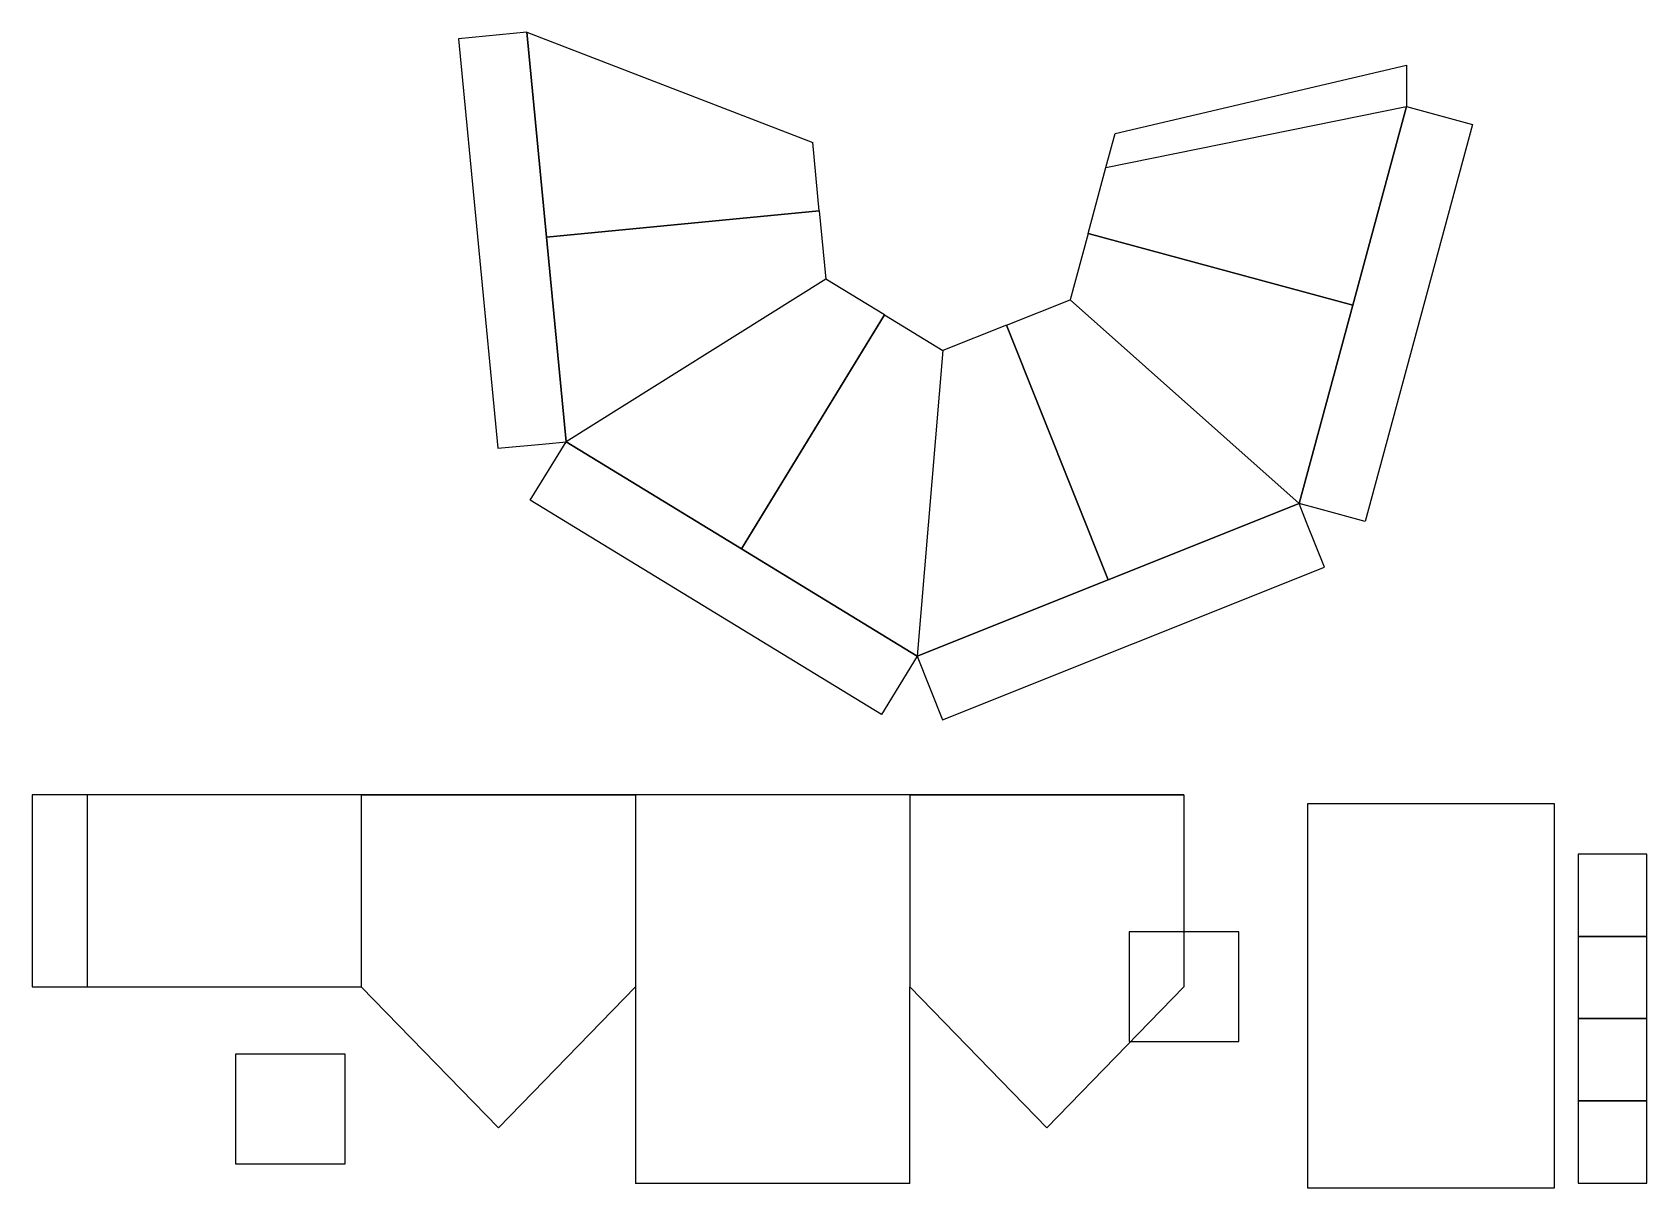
# Model space of a CAD drawing. Header units: millimetres. Extents: x 1260 to 1849, y 1656 to 2078.
import ezdxf

# ---------------------------------------------------------------- set-up
doc = ezdxf.new("R2010")
doc.units = ezdxf.units.MM

msp = doc.modelspace()

# ---------------------------------------------------------------- linework, layer by layer
for p, q in [((1440.19, 2077.59), (1415.31, 2075.2)), ((1415.31, 2075.2), (1429.64, 1925.89)), ((1447.36, 2002.93), (1440.19, 2077.59)), ((1440.19, 2077.59), (1447.36, 2002.93)), ((1440.19, 2077.59), (1544.51, 2037.37)), ((1654.81, 2040.74), (1761.09, 2065.62)), ((1761.09, 2065.62), (1761.04, 2050.52)), ((1651.46, 2028.35), (1761.04, 2050.52)), ((1741.47, 1978.12), (1761.04, 2050.52)), ((1761.04, 2050.52), (1741.47, 1978.12)), ((1761.04, 2050.52), (1785.18, 2044)), ((1785.18, 2044), (1746.03, 1899.19)), ((1546.9, 2012.49), (1544.51, 2037.37)), ((1651.46, 2028.35), (1654.81, 2040.74)), ((1644.94, 2004.22), (1651.46, 2028.35)), ((1546.9, 2012.49), (1447.36, 2002.93)), ((1447.36, 2002.93), (1546.9, 2012.49)), ((1546.9, 2012.49), (1549.29, 1987.6)), ((1447.36, 2002.93), (1454.52, 1928.28)), ((1454.52, 1928.28), (1447.36, 2002.93)), ((1644.94, 2004.22), (1638.41, 1980.08)), ((1644.94, 2004.22), (1741.47, 1978.12)), ((1741.47, 1978.12), (1644.94, 2004.22)), ((1549.29, 1987.6), (1454.52, 1928.28)), ((1549.29, 1987.6), (1454.52, 1928.28)), ((1549.29, 1987.6), (1454.52, 1928.28)), ((1549.29, 1987.6), (1454.52, 1928.28)), ((1570.63, 1974.58), (1549.29, 1987.6)), ((1615.19, 1970.82), (1638.41, 1980.08)), ((1638.41, 1980.08), (1721.9, 1905.72)), ((1638.41, 1980.08), (1721.9, 1905.72)), ((1570.63, 1974.58), (1518.55, 1889.21)), ((1518.55, 1889.21), (1570.63, 1974.58)), ((1570.63, 1974.58), (1591.97, 1961.56)), ((1741.47, 1978.12), (1721.9, 1905.72)), ((1721.9, 1905.72), (1741.47, 1978.12)), ((1615.19, 1970.82), (1591.97, 1961.56)), ((1615.19, 1970.82), (1652.24, 1877.94)), ((1652.24, 1877.94), (1615.19, 1970.82)), ((1591.97, 1961.56), (1582.57, 1850.15)), ((1591.97, 1961.56), (1582.57, 1850.15)), ((1429.64, 1925.89), (1447.12, 1927.57)), ((1447.12, 1927.57), (1454.52, 1928.28)), ((1450.65, 1921.93), (1454.52, 1928.28)), ((1518.55, 1889.21), (1454.52, 1928.28)), ((1454.52, 1928.28), (1518.55, 1889.21)), ((1518.55, 1889.21), (1454.52, 1928.28)), ((1454.52, 1928.28), (1518.55, 1889.21)), ((1441.5, 1906.94), (1450.65, 1921.93)), ((1569.55, 1828.81), (1441.5, 1906.94)), ((1652.24, 1877.94), (1721.9, 1905.72)), ((1721.9, 1905.72), (1652.24, 1877.94)), ((1729.08, 1903.78), (1721.9, 1905.72)), ((1724.65, 1898.81), (1721.9, 1905.72)), ((1746.03, 1899.19), (1729.08, 1903.78)), ((1731.16, 1882.5), (1724.65, 1898.81)), ((1518.55, 1889.21), (1582.57, 1850.15)), ((1582.57, 1850.15), (1518.55, 1889.21)), ((1582.57, 1850.15), (1518.55, 1889.21)), ((1591.83, 1826.93), (1731.16, 1882.5)), ((1652.24, 1877.94), (1582.57, 1850.15)), ((1582.57, 1850.15), (1652.24, 1877.94)), ((1582.57, 1850.15), (1569.55, 1828.81)), ((1582.57, 1850.15), (1591.83, 1826.93)), ((1279.86, 1799.58), (1259.86, 1799.58)), ((1259.86, 1799.58), (1259.86, 1729.58)), ((1379.86, 1799.58), (1279.86, 1799.58)), ((1279.86, 1799.58), (1279.86, 1729.58)), ((1379.86, 1799.58), (1479.86, 1799.58)), ((1479.86, 1799.58), (1379.86, 1799.58)), ((1379.86, 1799.58), (1379.86, 1729.58)), ((1579.86, 1799.58), (1479.86, 1799.58)), ((1479.86, 1799.58), (1479.86, 1729.58)), ((1479.86, 1799.58), (1479.86, 1729.58)), ((1579.86, 1799.58), (1679.86, 1799.58)), ((1679.86, 1799.58), (1579.86, 1799.58)), ((1579.86, 1799.58), (1579.86, 1729.58)), ((1679.86, 1799.58), (1679.86, 1729.58)), ((1259.86, 1729.58), (1279.86, 1729.58)), ((1279.86, 1729.58), (1379.86, 1729.58)), ((1379.86, 1729.58), (1429.84, 1678.15)), ((1479.86, 1729.58), (1429.84, 1678.15)), ((1479.86, 1729.58), (1479.86, 1657.86)), ((1579.86, 1729.58), (1629.84, 1678.15)), ((1579.86, 1657.86), (1579.86, 1729.58)), ((1679.86, 1729.58), (1629.84, 1678.15)), ((1428.66, 1679.4), (1428.66, 1679.4)), ((1431.05, 1679.4), (1431.05, 1679.4)), ((1628.66, 1679.4), (1628.66, 1679.4)), ((1631.05, 1679.4), (1631.05, 1679.4)), ((1579.86, 1657.86), (1479.86, 1657.86))]:
    msp.add_line(p, q)
for points in [[(1814.99, 1656.28), (1814.99, 1796.28), (1724.99, 1796.28), (1724.99, 1656.28)], [(1848.68, 1747.93), (1848.68, 1777.93), (1823.68, 1777.93), (1823.68, 1747.93)], [(1659.86, 1709.58), (1699.86, 1709.58), (1699.86, 1749.58), (1659.86, 1749.58)], [(1848.68, 1717.93), (1848.68, 1747.93), (1823.68, 1747.93), (1823.68, 1717.93)], [(1848.68, 1687.93), (1848.68, 1717.93), (1823.68, 1717.93), (1823.68, 1687.93)], [(1334.01, 1665.02), (1374.01, 1665.02), (1374.01, 1705.02), (1334.01, 1705.02)], [(1848.68, 1657.93), (1848.68, 1687.93), (1823.68, 1687.93), (1823.68, 1657.93)]]:
    msp.add_lwpolyline(points, close=True)

doc.saveas('drawing.dxf')
